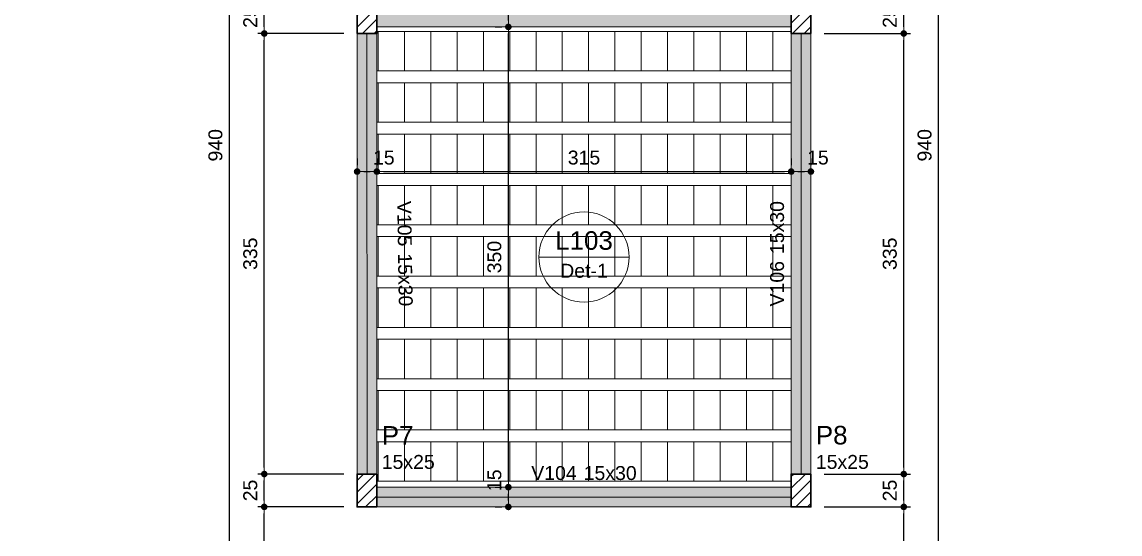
# Model space of a CAD drawing. Extents: x 5006 to 5323, y 875 to 3681.
# Drawn here: x 5199.56 to 5216.25, y 2971.46 to 2979.25 of the extents above; entities that cross this region are included whole.
import ezdxf

# ---------------------------------------------------------------- set-up
doc = ezdxf.new("R2010")
doc.units = 0
doc.header["$LTSCALE"] = 2
for name, color, linetype, lineweight in [('FO-Cotas', 5, 'Continuous', 5), ('FO-Eixos', 5, 'Continuous', 5), ('FO-Hachura pilar que passa', 19, 'Continuous', 5), ('FO-Hachura viga', 43, 'Continuous', 5), ('FO-Hachuras das lajes', 1, 'Continuous', 20), ('FO-Pilares', 4, 'Continuous', 30), ('FO-Textos das lajes', 3, 'Continuous', 20), ('FO-Textos das vigas', 7, 'Continuous', 5), ('FO-Textos dos pilares', 7, 'Continuous', 5), ('FO-Vigas', 1, 'Continuous', 20)]:
    doc.layers.add(name, color=color, linetype=linetype, lineweight=lineweight)
doc.styles.add('ARIAL', font='arial.ttf')
doc.styles.get("Standard").update_dxf_attribs({"font": 'arial.ttf'})
doc.dimstyles.new('UM_50.000000', dxfattribs={"dimtxt": 0.18, "dimasz": 0.1, "dimexe": 0.1, "dimexo": 0.2, "dimgap": 0, "dimtad": 1, "dimtih": 1, "dimtoh": 1, "dimdec": 1, "dimlfac": 50, "dimzin": 0, "dimdsep": 46, "dimtxsty": 'Standard', "dimcen": 0.09, "dimdle": 0.1, "dimadec": 1, "dimazin": 2, "dimtfac": 1, "dimtdec": 4, "dimtofl": 0, "dimtmove": 0, "dimatfit": 3, "dimfxl": 1, "dimtolj": 1, "dimarcsym": 0})
pattern_1 = [(45, (5194.6776, 2964.7725), (-0.08838835, 0.08838835), [])]

# ---------------------------------------------------------------- blocks, each defined once
blk = doc.blocks.new('_DOT')
at = {"color": 0, "linetype": 'ByBlock'}
blk.add_line((-0.5, 0), (-1, 0), dxfattribs=at)
at = {"color": 0, "linetype": 'ByBlock', "const_width": 0.5}
blk.add_lwpolyline([(-0.25, 0, 1), (0.25, 0, 1)], format="xyb", close=True, dxfattribs=at)
blk = doc.blocks.new('*D628')
at = {"layer": 'Defpoints', "color": 0, "transparency": 16777216}
for p in [(5203.241, 2971.872), (5204.653, 2971.872), (5204.653, 2968.272)]:
    blk.add_point(p, dxfattribs=at)
at = {"layer": 'FO-Cotas', "color": 0, "lineweight": -2, "transparency": 16777216}
for p, q in [((5204.453, 2971.872), (5203.141, 2971.872)), ((5203.241, 2968.372), (5203.241, 2971.772)), ((5204.453, 2968.272), (5203.141, 2968.272))]:
    blk.add_line(p, q, dxfattribs=at)
at = {"layer": 'FO-Cotas', "color": 0, "lineweight": -2, "transparency": 16777216, "xscale": 0.1, "yscale": 0.1, "zscale": 0.1}
for p, rotation in [((5203.241, 2971.872), 90), ((5203.241, 2968.272), 270)]:
    blk.add_blockref('_DOT', p, dxfattribs=dict(at, rotation=rotation))
at = {"layer": 'FO-Cotas', "transparency": 16777216, "insert": (5203.029, 2970.072), "char_height": 0.2118, "attachment_point": 5, "rotation": 90, "style": 'ARIAL'}
blk.add_mtext('\\A1;180', dxfattribs=at)
blk = doc.blocks.new('*D629')
at = {"layer": 'Defpoints', "color": 0, "transparency": 16777216}
for p in [(5203.241, 2972.372), (5204.653, 2972.372), (5204.653, 2971.872)]:
    blk.add_point(p, dxfattribs=at)
at = {"layer": 'FO-Cotas', "color": 0, "lineweight": -2, "transparency": 16777216}
for p, q in [((5204.453, 2972.372), (5203.141, 2972.372)), ((5203.241, 2971.972), (5203.241, 2972.272)), ((5204.453, 2971.872), (5203.141, 2971.872))]:
    blk.add_line(p, q, dxfattribs=at)
at = {"layer": 'FO-Cotas', "color": 0, "lineweight": -2, "transparency": 16777216, "xscale": 0.1, "yscale": 0.1, "zscale": 0.1}
for p, rotation in [((5203.241, 2972.372), 90), ((5203.241, 2971.872), 270)]:
    blk.add_blockref('_DOT', p, dxfattribs=dict(at, rotation=rotation))
at = {"layer": 'FO-Cotas', "transparency": 16777216, "insert": (5203.029, 2972.122), "char_height": 0.2118, "attachment_point": 5, "rotation": 90, "style": 'ARIAL'}
blk.add_mtext('\\A1;25', dxfattribs=at)
blk = doc.blocks.new('*D630')
at = {"layer": 'Defpoints', "color": 0, "transparency": 16777216}
for p in [(5203.241, 2979.072), (5204.653, 2979.072), (5204.653, 2972.372)]:
    blk.add_point(p, dxfattribs=at)
at = {"layer": 'FO-Cotas', "color": 0, "lineweight": -2, "transparency": 16777216}
for p, q in [((5204.453, 2979.072), (5203.141, 2979.072)), ((5203.241, 2972.472), (5203.241, 2978.972)), ((5204.453, 2972.372), (5203.141, 2972.372))]:
    blk.add_line(p, q, dxfattribs=at)
at = {"layer": 'FO-Cotas', "color": 0, "lineweight": -2, "transparency": 16777216, "xscale": 0.1, "yscale": 0.1, "zscale": 0.1}
for p, rotation in [((5203.241, 2979.072), 90), ((5203.241, 2972.372), 270)]:
    blk.add_blockref('_DOT', p, dxfattribs=dict(at, rotation=rotation))
at = {"layer": 'FO-Cotas', "transparency": 16777216, "insert": (5203.029, 2975.722), "char_height": 0.2118, "attachment_point": 5, "rotation": 90, "style": 'ARIAL'}
blk.add_mtext('\\A1;335', dxfattribs=at)
blk = doc.blocks.new('*D631')
at = {"layer": 'Defpoints', "color": 0, "transparency": 16777216}
for p in [(5203.241, 2979.572), (5204.653, 2979.572), (5204.653, 2979.072)]:
    blk.add_point(p, dxfattribs=at)
at = {"layer": 'FO-Cotas', "color": 0, "lineweight": -2, "transparency": 16777216}
for p, q in [((5204.453, 2979.572), (5203.141, 2979.572)), ((5203.241, 2979.172), (5203.241, 2979.472)), ((5204.453, 2979.072), (5203.141, 2979.072))]:
    blk.add_line(p, q, dxfattribs=at)
at = {"layer": 'FO-Cotas', "color": 0, "lineweight": -2, "transparency": 16777216, "xscale": 0.1, "yscale": 0.1, "zscale": 0.1}
for p, rotation in [((5203.241, 2979.572), 90), ((5203.241, 2979.072), 270)]:
    blk.add_blockref('_DOT', p, dxfattribs=dict(at, rotation=rotation))
at = {"layer": 'FO-Cotas', "transparency": 16777216, "insert": (5203.029, 2979.322), "char_height": 0.2118, "attachment_point": 5, "rotation": 90, "style": 'ARIAL'}
blk.add_mtext('\\A1;25', dxfattribs=at)
blk = doc.blocks.new('*D634')
at = {"layer": 'Defpoints', "color": 0, "transparency": 16777216}
for p in [(5202.711, 2986.772), (5204.653, 2986.772), (5204.653, 2967.972)]:
    blk.add_point(p, dxfattribs=at)
at = {"layer": 'FO-Cotas', "color": 0, "lineweight": -2, "transparency": 16777216}
for p, q in [((5204.453, 2986.772), (5202.611, 2986.772)), ((5202.711, 2968.072), (5202.711, 2986.672)), ((5204.453, 2967.972), (5202.611, 2967.972))]:
    blk.add_line(p, q, dxfattribs=at)
at = {"layer": 'FO-Cotas', "color": 0, "lineweight": -2, "transparency": 16777216, "xscale": 0.1, "yscale": 0.1, "zscale": 0.1}
for p, rotation in [((5202.711, 2986.772), 90), ((5202.711, 2967.972), 270)]:
    blk.add_blockref('_DOT', p, dxfattribs=dict(at, rotation=rotation))
at = {"layer": 'FO-Cotas', "transparency": 16777216, "insert": (5202.499, 2977.372), "char_height": 0.2118, "attachment_point": 5, "rotation": 90, "style": 'ARIAL'}
blk.add_mtext('\\A1;940', dxfattribs=at)
blk = doc.blocks.new('*D636')
at = {"layer": 'Defpoints', "color": 0, "transparency": 16777216}
for p in [(5211.554, 2971.872), (5212.966, 2971.872), (5211.554, 2968.272)]:
    blk.add_point(p, dxfattribs=at)
at = {"layer": 'FO-Cotas', "color": 0, "lineweight": -2, "transparency": 16777216}
for p, q in [((5211.754, 2971.872), (5213.066, 2971.872)), ((5212.966, 2968.372), (5212.966, 2971.772)), ((5211.754, 2968.272), (5213.066, 2968.272))]:
    blk.add_line(p, q, dxfattribs=at)
at = {"layer": 'FO-Cotas', "color": 0, "lineweight": -2, "transparency": 16777216, "xscale": 0.1, "yscale": 0.1, "zscale": 0.1}
for p, rotation in [((5212.966, 2971.872), 90), ((5212.966, 2968.272), 270)]:
    blk.add_blockref('_DOT', p, dxfattribs=dict(at, rotation=rotation))
at = {"layer": 'FO-Cotas', "transparency": 16777216, "insert": (5212.754, 2970.072), "char_height": 0.2118, "attachment_point": 5, "rotation": 90, "style": 'ARIAL'}
blk.add_mtext('\\A1;180', dxfattribs=at)
blk = doc.blocks.new('*D637')
at = {"layer": 'Defpoints', "color": 0, "transparency": 16777216}
for p in [(5211.554, 2972.372), (5212.966, 2972.372), (5211.554, 2971.872)]:
    blk.add_point(p, dxfattribs=at)
at = {"layer": 'FO-Cotas', "color": 0, "lineweight": -2, "transparency": 16777216}
for p, q in [((5211.754, 2972.372), (5213.066, 2972.372)), ((5212.966, 2971.972), (5212.966, 2972.272)), ((5211.754, 2971.872), (5213.066, 2971.872))]:
    blk.add_line(p, q, dxfattribs=at)
at = {"layer": 'FO-Cotas', "color": 0, "lineweight": -2, "transparency": 16777216, "xscale": 0.1, "yscale": 0.1, "zscale": 0.1}
for p, rotation in [((5212.966, 2972.372), 90), ((5212.966, 2971.872), 270)]:
    blk.add_blockref('_DOT', p, dxfattribs=dict(at, rotation=rotation))
at = {"layer": 'FO-Cotas', "transparency": 16777216, "insert": (5212.754, 2972.122), "char_height": 0.2118, "attachment_point": 5, "rotation": 90, "style": 'ARIAL'}
blk.add_mtext('\\A1;25', dxfattribs=at)
blk = doc.blocks.new('*D638')
at = {"layer": 'Defpoints', "color": 0, "transparency": 16777216}
for p in [(5211.554, 2979.072), (5212.966, 2979.072), (5211.554, 2972.372)]:
    blk.add_point(p, dxfattribs=at)
at = {"layer": 'FO-Cotas', "color": 0, "lineweight": -2, "transparency": 16777216}
for p, q in [((5211.754, 2979.072), (5213.066, 2979.072)), ((5212.966, 2972.472), (5212.966, 2978.972)), ((5211.754, 2972.372), (5213.066, 2972.372))]:
    blk.add_line(p, q, dxfattribs=at)
at = {"layer": 'FO-Cotas', "color": 0, "lineweight": -2, "transparency": 16777216, "xscale": 0.1, "yscale": 0.1, "zscale": 0.1}
for p, rotation in [((5212.966, 2979.072), 90), ((5212.966, 2972.372), 270)]:
    blk.add_blockref('_DOT', p, dxfattribs=dict(at, rotation=rotation))
at = {"layer": 'FO-Cotas', "transparency": 16777216, "insert": (5212.754, 2975.722), "char_height": 0.2118, "attachment_point": 5, "rotation": 90, "style": 'ARIAL'}
blk.add_mtext('\\A1;335', dxfattribs=at)
blk = doc.blocks.new('*D639')
at = {"layer": 'Defpoints', "color": 0, "transparency": 16777216}
for p in [(5211.554, 2979.572), (5212.966, 2979.572), (5211.554, 2979.072)]:
    blk.add_point(p, dxfattribs=at)
at = {"layer": 'FO-Cotas', "color": 0, "lineweight": -2, "transparency": 16777216}
for p, q in [((5211.754, 2979.572), (5213.066, 2979.572)), ((5212.966, 2979.172), (5212.966, 2979.472)), ((5211.754, 2979.072), (5213.066, 2979.072))]:
    blk.add_line(p, q, dxfattribs=at)
at = {"layer": 'FO-Cotas', "color": 0, "lineweight": -2, "transparency": 16777216, "xscale": 0.1, "yscale": 0.1, "zscale": 0.1}
for p, rotation in [((5212.966, 2979.572), 90), ((5212.966, 2979.072), 270)]:
    blk.add_blockref('_DOT', p, dxfattribs=dict(at, rotation=rotation))
at = {"layer": 'FO-Cotas', "transparency": 16777216, "insert": (5212.754, 2979.322), "char_height": 0.2118, "attachment_point": 5, "rotation": 90, "style": 'ARIAL'}
blk.add_mtext('\\A1;25', dxfattribs=at)
blk = doc.blocks.new('*D642')
at = {"layer": 'Defpoints', "color": 0, "transparency": 16777216}
for p in [(5211.554, 2986.772), (5213.495, 2986.772), (5211.554, 2967.972)]:
    blk.add_point(p, dxfattribs=at)
at = {"layer": 'FO-Cotas', "color": 0, "lineweight": -2, "transparency": 16777216}
for p, q in [((5211.754, 2986.772), (5213.595, 2986.772)), ((5213.495, 2968.072), (5213.495, 2986.672)), ((5211.754, 2967.972), (5213.595, 2967.972))]:
    blk.add_line(p, q, dxfattribs=at)
at = {"layer": 'FO-Cotas', "color": 0, "lineweight": -2, "transparency": 16777216, "xscale": 0.1, "yscale": 0.1, "zscale": 0.1}
for p, rotation in [((5213.495, 2986.772), 90), ((5213.495, 2967.972), 270)]:
    blk.add_blockref('_DOT', p, dxfattribs=dict(at, rotation=rotation))
at = {"layer": 'FO-Cotas', "transparency": 16777216, "insert": (5213.283, 2977.372), "char_height": 0.2118, "attachment_point": 5, "rotation": 90, "style": 'ARIAL'}
blk.add_mtext('\\A1;940', dxfattribs=at)
blk = doc.blocks.new('*D643')
at = {"layer": 'Defpoints', "color": 0, "transparency": 16777216}
for p in [(5204.653, 2976.972), (5204.953, 2976.972), (5204.953, 2976.972)]:
    blk.add_point(p, dxfattribs=at)
at = {"layer": 'FO-Cotas', "color": 0, "lineweight": -2, "transparency": 16777216}
for p, q in [((5204.653, 2977.172), (5204.653, 2977.072)), ((5204.953, 2977.172), (5204.953, 2977.072)), ((5204.753, 2976.972), (5204.853, 2976.972))]:
    blk.add_line(p, q, dxfattribs=at)
at = {"layer": 'FO-Cotas', "color": 0, "lineweight": -2, "transparency": 16777216, "xscale": 0.1, "yscale": 0.1, "zscale": 0.1, "rotation": 180}
blk.add_blockref('_DOT', (5204.653, 2976.972), dxfattribs=at)
at = {"layer": 'FO-Cotas', "color": 0, "lineweight": -2, "transparency": 16777216, "xscale": 0.1, "yscale": 0.1, "zscale": 0.1}
blk.add_blockref('_DOT', (5204.953, 2976.972), dxfattribs=at)
at = {"layer": 'FO-Cotas', "transparency": 16777216, "insert": (5205.059, 2977.184), "char_height": 0.2118, "attachment_point": 5, "rotation": 0.0057, "style": 'ARIAL'}
blk.add_mtext('\\A1;15', dxfattribs=at)
blk = doc.blocks.new('*D644')
at = {"layer": 'Defpoints', "color": 0, "transparency": 16777216}
for p in [(5204.953, 2976.972), (5211.254, 2976.972), (5211.254, 2976.972)]:
    blk.add_point(p, dxfattribs=at)
at = {"layer": 'FO-Cotas', "color": 0, "lineweight": -2, "transparency": 16777216}
for p, q in [((5204.953, 2977.172), (5204.953, 2977.072)), ((5211.254, 2977.172), (5211.254, 2977.072)), ((5205.053, 2976.972), (5211.154, 2976.972))]:
    blk.add_line(p, q, dxfattribs=at)
at = {"layer": 'FO-Cotas', "color": 0, "lineweight": -2, "transparency": 16777216, "xscale": 0.1, "yscale": 0.1, "zscale": 0.1, "rotation": 180}
blk.add_blockref('_DOT', (5204.953, 2976.972), dxfattribs=at)
at = {"layer": 'FO-Cotas', "color": 0, "lineweight": -2, "transparency": 16777216, "xscale": 0.1, "yscale": 0.1, "zscale": 0.1}
blk.add_blockref('_DOT', (5211.254, 2976.972), dxfattribs=at)
at = {"layer": 'FO-Cotas', "transparency": 16777216, "insert": (5208.103, 2977.184), "char_height": 0.2118, "attachment_point": 5, "rotation": 0.0057, "style": 'ARIAL'}
blk.add_mtext('\\A1;315', dxfattribs=at)
blk = doc.blocks.new('*D645')
at = {"layer": 'Defpoints', "color": 0, "transparency": 16777216}
for p in [(5211.254, 2976.972), (5211.554, 2976.972), (5211.554, 2976.972)]:
    blk.add_point(p, dxfattribs=at)
at = {"layer": 'FO-Cotas', "color": 0, "lineweight": -2, "transparency": 16777216}
for p, q in [((5211.254, 2977.172), (5211.254, 2977.072)), ((5211.554, 2977.172), (5211.554, 2977.072)), ((5211.354, 2976.972), (5211.454, 2976.972))]:
    blk.add_line(p, q, dxfattribs=at)
at = {"layer": 'FO-Cotas', "color": 0, "lineweight": -2, "transparency": 16777216, "xscale": 0.1, "yscale": 0.1, "zscale": 0.1, "rotation": 180}
blk.add_blockref('_DOT', (5211.254, 2976.972), dxfattribs=at)
at = {"layer": 'FO-Cotas', "color": 0, "lineweight": -2, "transparency": 16777216, "xscale": 0.1, "yscale": 0.1, "zscale": 0.1}
blk.add_blockref('_DOT', (5211.554, 2976.972), dxfattribs=at)
at = {"layer": 'FO-Cotas', "transparency": 16777216, "insert": (5211.66, 2977.184), "char_height": 0.2118, "attachment_point": 5, "rotation": 0.0057, "style": 'ARIAL'}
blk.add_mtext('\\A1;15', dxfattribs=at)
blk = doc.blocks.new('*D648')
at = {"layer": 'Defpoints', "color": 0, "transparency": 16777216}
for p in [(5206.953, 2972.172), (5206.953, 2972.172), (5206.953, 2971.872)]:
    blk.add_point(p, dxfattribs=at)
at = {"layer": 'FO-Cotas', "color": 0, "lineweight": -2, "transparency": 16777216}
for p, q in [((5206.753, 2972.172), (5206.853, 2972.172)), ((5206.953, 2971.972), (5206.953, 2972.072)), ((5206.753, 2971.872), (5206.853, 2971.872))]:
    blk.add_line(p, q, dxfattribs=at)
at = {"layer": 'FO-Cotas', "color": 0, "lineweight": -2, "transparency": 16777216, "xscale": 0.1, "yscale": 0.1, "zscale": 0.1}
for p, rotation in [((5206.953, 2972.172), 90), ((5206.953, 2971.872), 270)]:
    blk.add_blockref('_DOT', p, dxfattribs=dict(at, rotation=rotation))
at = {"layer": 'FO-Cotas', "transparency": 16777216, "insert": (5206.741, 2972.278), "char_height": 0.2118, "attachment_point": 5, "rotation": 90, "style": 'ARIAL'}
blk.add_mtext('\\A1;15', dxfattribs=at)
blk = doc.blocks.new('*D649')
at = {"layer": 'Defpoints', "color": 0, "transparency": 16777216}
for p in [(5206.953, 2979.172), (5206.953, 2979.172), (5206.953, 2972.172)]:
    blk.add_point(p, dxfattribs=at)
at = {"layer": 'FO-Cotas', "color": 0, "lineweight": -2, "transparency": 16777216}
for p, q in [((5206.753, 2979.172), (5206.853, 2979.172)), ((5206.953, 2972.272), (5206.953, 2979.072)), ((5206.753, 2972.172), (5206.853, 2972.172))]:
    blk.add_line(p, q, dxfattribs=at)
at = {"layer": 'FO-Cotas', "color": 0, "lineweight": -2, "transparency": 16777216, "xscale": 0.1, "yscale": 0.1, "zscale": 0.1}
for p, rotation in [((5206.953, 2979.172), 90), ((5206.953, 2972.172), 270)]:
    blk.add_blockref('_DOT', p, dxfattribs=dict(at, rotation=rotation))
at = {"layer": 'FO-Cotas', "transparency": 16777216, "insert": (5206.741, 2975.672), "char_height": 0.2118, "attachment_point": 5, "rotation": 90, "style": 'ARIAL'}
blk.add_mtext('\\A1;350', dxfattribs=at)
blk = doc.blocks.new('*D650')
at = {"layer": 'Defpoints', "color": 0, "transparency": 16777216}
for p in [(5206.953, 2979.472), (5206.953, 2979.472), (5206.953, 2979.172)]:
    blk.add_point(p, dxfattribs=at)
at = {"layer": 'FO-Cotas', "color": 0, "lineweight": -2, "transparency": 16777216}
for p, q in [((5206.753, 2979.472), (5206.853, 2979.472)), ((5206.953, 2979.272), (5206.953, 2979.372)), ((5206.753, 2979.172), (5206.853, 2979.172))]:
    blk.add_line(p, q, dxfattribs=at)
at = {"layer": 'FO-Cotas', "color": 0, "lineweight": -2, "transparency": 16777216, "xscale": 0.1, "yscale": 0.1, "zscale": 0.1}
for p, rotation in [((5206.953, 2979.472), 90), ((5206.953, 2979.172), 270)]:
    blk.add_blockref('_DOT', p, dxfattribs=dict(at, rotation=rotation))
at = {"layer": 'FO-Cotas', "transparency": 16777216, "insert": (5206.741, 2979.578), "char_height": 0.2118, "attachment_point": 5, "rotation": 90, "style": 'ARIAL'}
blk.add_mtext('\\A1;15', dxfattribs=at)

msp = doc.modelspace()

# ---------------------------------------------------------------- hatches: boundary and pattern name
at = {"layer": 'FO-Hachura pilar que passa', "linetype": 'Continuous'}
h = msp.add_hatch(dxfattribs=at)
h.set_pattern_fill('ANSI31', color=256, style=0)
h.set_pattern_definition(pattern_1)
h.paths.add_polyline_path([(5204.9526, 2979.5725), (5204.8026, 2979.5725), (5204.6526, 2979.5725), (5204.6526, 2979.3225), (5204.6526, 2979.0725), (5204.8026, 2979.0725), (5204.9526, 2979.0725), (5204.9526, 2979.3225)])
h = msp.add_hatch(dxfattribs=at)
h.set_pattern_fill('ANSI31', color=256, style=0)
h.set_pattern_definition(pattern_1)
h.paths.add_polyline_path([(5211.2536, 2979.0725), (5211.4036, 2979.0725), (5211.5536, 2979.0725), (5211.5536, 2979.3225), (5211.5536, 2979.5725), (5211.4036, 2979.5725), (5211.2536, 2979.5725), (5211.2536, 2979.3225)])
h = msp.add_hatch(dxfattribs=at)
h.set_pattern_fill('ANSI31', color=256, style=0)
h.set_pattern_definition(pattern_1)
h.paths.add_polyline_path([(5204.9526, 2972.3725), (5204.8026, 2972.3725), (5204.6526, 2972.3725), (5204.6526, 2972.1225), (5204.6526, 2971.8725), (5204.8026, 2971.8725), (5204.9526, 2971.8725), (5204.9526, 2972.1225)])
h = msp.add_hatch(dxfattribs=at)
h.set_pattern_fill('ANSI31', color=256, style=0)
h.set_pattern_definition(pattern_1)
h.paths.add_polyline_path([(5211.5536, 2972.3725), (5211.4036, 2972.3725), (5211.2536, 2972.3725), (5211.2536, 2972.1225), (5211.2536, 2971.8725), (5211.4036, 2971.8725), (5211.5536, 2971.8725), (5211.5536, 2972.1225)])
at = {"layer": 'FO-Hachura viga', "linetype": 'Continuous'}
for points in [[(5211.2534, 2979.4725), (5211.2534, 2979.4725), (5204.9526, 2979.4725), (5204.9526, 2979.1725), (5211.2534, 2979.1725), (5211.2534, 2979.4725)], [(5204.9534, 2979.0725), (5204.9534, 2979.0725), (5204.6534, 2979.0725), (5204.6534, 2972.3725), (5204.9534, 2972.3725), (5204.9534, 2979.0725)], [(5211.5534, 2979.0725), (5211.5534, 2979.0725), (5211.2534, 2979.0725), (5211.2534, 2972.3725), (5211.5534, 2972.3725), (5211.5534, 2979.0725)], [(5211.2534, 2972.1725), (5211.2534, 2972.1725), (5204.9526, 2972.1725), (5204.9526, 2971.8725), (5211.2534, 2971.8725), (5211.2534, 2972.1725)]]:
    msp.add_hatch(color=256, dxfattribs=at).paths.add_polyline_path(points)

# ---------------------------------------------------------------- linework, layer by layer
msp.add_circle((5227.5792, 2980.1694), 62.0607)
at = {"layer": 'FO-Eixos'}
for p, q in [((5204.8032, 2979.0725), (5204.8036, 2972.3725)), ((5211.4036, 2972.3725), (5211.4036, 2979.0725)), ((5204.9526, 2972.0225), (5211.2536, 2972.0225))]:
    msp.add_line(p, q, dxfattribs=at)
for points in [[(5204.9736, 2978.5025), (5205.3736, 2978.5025), (5205.3736, 2979.1025), (5204.9736, 2979.1025), (5204.9736, 2978.5025)], [(5205.3736, 2978.5025), (5205.7736, 2978.5025), (5205.7736, 2979.1025), (5205.3736, 2979.1025), (5205.3736, 2978.5025)], [(5205.7736, 2978.5025), (5206.1736, 2978.5025), (5206.1736, 2979.1025), (5205.7736, 2979.1025), (5205.7736, 2978.5025)], [(5206.1736, 2978.5025), (5206.5736, 2978.5025), (5206.5736, 2979.1025), (5206.1736, 2979.1025), (5206.1736, 2978.5025)], [(5206.5736, 2978.5025), (5206.9736, 2978.5025), (5206.9736, 2979.1025), (5206.5736, 2979.1025), (5206.5736, 2978.5025)], [(5206.9736, 2978.5025), (5207.3736, 2978.5025), (5207.3736, 2979.1025), (5206.9736, 2979.1025), (5206.9736, 2978.5025)], [(5207.3736, 2978.5025), (5207.7736, 2978.5025), (5207.7736, 2979.1025), (5207.3736, 2979.1025), (5207.3736, 2978.5025)], [(5207.7736, 2978.5025), (5208.1736, 2978.5025), (5208.1736, 2979.1025), (5207.7736, 2979.1025), (5207.7736, 2978.5025)], [(5208.1736, 2978.5025), (5208.5736, 2978.5025), (5208.5736, 2979.1025), (5208.1736, 2979.1025), (5208.1736, 2978.5025)], [(5208.5736, 2978.5025), (5208.9736, 2978.5025), (5208.9736, 2979.1025), (5208.5736, 2979.1025), (5208.5736, 2978.5025)], [(5208.9736, 2978.5025), (5209.3736, 2978.5025), (5209.3736, 2979.1025), (5208.9736, 2979.1025), (5208.9736, 2978.5025)], [(5209.3736, 2978.5025), (5209.7736, 2978.5025), (5209.7736, 2979.1025), (5209.3736, 2979.1025), (5209.3736, 2978.5025)], [(5209.7736, 2978.5025), (5210.1736, 2978.5025), (5210.1736, 2979.1025), (5209.7736, 2979.1025), (5209.7736, 2978.5025)], [(5210.1736, 2978.5025), (5210.5736, 2978.5025), (5210.5736, 2979.1025), (5210.1736, 2979.1025), (5210.1736, 2978.5025)], [(5210.5736, 2978.5025), (5210.9736, 2978.5025), (5210.9736, 2979.1025), (5210.5736, 2979.1025), (5210.5736, 2978.5025)], [(5204.9736, 2977.7225), (5205.3736, 2977.7225), (5205.3736, 2978.3225), (5204.9736, 2978.3225), (5204.9736, 2977.7225)], [(5205.3736, 2977.7225), (5205.7736, 2977.7225), (5205.7736, 2978.3225), (5205.3736, 2978.3225), (5205.3736, 2977.7225)], [(5205.7736, 2977.7225), (5206.1736, 2977.7225), (5206.1736, 2978.3225), (5205.7736, 2978.3225), (5205.7736, 2977.7225)], [(5206.1736, 2977.7225), (5206.5736, 2977.7225), (5206.5736, 2978.3225), (5206.1736, 2978.3225), (5206.1736, 2977.7225)], [(5206.5736, 2977.7225), (5206.9736, 2977.7225), (5206.9736, 2978.3225), (5206.5736, 2978.3225), (5206.5736, 2977.7225)], [(5206.9736, 2977.7225), (5207.3736, 2977.7225), (5207.3736, 2978.3225), (5206.9736, 2978.3225), (5206.9736, 2977.7225)], [(5207.3736, 2977.7225), (5207.7736, 2977.7225), (5207.7736, 2978.3225), (5207.3736, 2978.3225), (5207.3736, 2977.7225)], [(5207.7736, 2977.7225), (5208.1736, 2977.7225), (5208.1736, 2978.3225), (5207.7736, 2978.3225), (5207.7736, 2977.7225)], [(5208.1736, 2977.7225), (5208.5736, 2977.7225), (5208.5736, 2978.3225), (5208.1736, 2978.3225), (5208.1736, 2977.7225)], [(5208.5736, 2977.7225), (5208.9736, 2977.7225), (5208.9736, 2978.3225), (5208.5736, 2978.3225), (5208.5736, 2977.7225)], [(5208.9736, 2977.7225), (5209.3736, 2977.7225), (5209.3736, 2978.3225), (5208.9736, 2978.3225), (5208.9736, 2977.7225)], [(5209.3736, 2977.7225), (5209.7736, 2977.7225), (5209.7736, 2978.3225), (5209.3736, 2978.3225), (5209.3736, 2977.7225)], [(5209.7736, 2977.7225), (5210.1736, 2977.7225), (5210.1736, 2978.3225), (5209.7736, 2978.3225), (5209.7736, 2977.7225)], [(5210.1736, 2977.7225), (5210.5736, 2977.7225), (5210.5736, 2978.3225), (5210.1736, 2978.3225), (5210.1736, 2977.7225)], [(5210.5736, 2977.7225), (5210.9736, 2977.7225), (5210.9736, 2978.3225), (5210.5736, 2978.3225), (5210.5736, 2977.7225)], [(5204.9736, 2976.9425), (5205.3736, 2976.9425), (5205.3736, 2977.5425), (5204.9736, 2977.5425), (5204.9736, 2976.9425)], [(5205.3736, 2976.9425), (5205.7736, 2976.9425), (5205.7736, 2977.5425), (5205.3736, 2977.5425), (5205.3736, 2976.9425)], [(5205.7736, 2976.9425), (5206.1736, 2976.9425), (5206.1736, 2977.5425), (5205.7736, 2977.5425), (5205.7736, 2976.9425)], [(5206.1736, 2976.9425), (5206.5736, 2976.9425), (5206.5736, 2977.5425), (5206.1736, 2977.5425), (5206.1736, 2976.9425)], [(5206.5736, 2976.9425), (5206.9736, 2976.9425), (5206.9736, 2977.5425), (5206.5736, 2977.5425), (5206.5736, 2976.9425)], [(5206.9736, 2976.9425), (5207.3736, 2976.9425), (5207.3736, 2977.5425), (5206.9736, 2977.5425), (5206.9736, 2976.9425)], [(5207.3736, 2976.9425), (5207.7736, 2976.9425), (5207.7736, 2977.5425), (5207.3736, 2977.5425), (5207.3736, 2976.9425)], [(5207.7736, 2976.9425), (5208.1736, 2976.9425), (5208.1736, 2977.5425), (5207.7736, 2977.5425), (5207.7736, 2976.9425)], [(5208.1736, 2976.9425), (5208.5736, 2976.9425), (5208.5736, 2977.5425), (5208.1736, 2977.5425), (5208.1736, 2976.9425)], [(5208.5736, 2976.9425), (5208.9736, 2976.9425), (5208.9736, 2977.5425), (5208.5736, 2977.5425), (5208.5736, 2976.9425)], [(5208.9736, 2976.9425), (5209.3736, 2976.9425), (5209.3736, 2977.5425), (5208.9736, 2977.5425), (5208.9736, 2976.9425)], [(5209.3736, 2976.9425), (5209.7736, 2976.9425), (5209.7736, 2977.5425), (5209.3736, 2977.5425), (5209.3736, 2976.9425)], [(5209.7736, 2976.9425), (5210.1736, 2976.9425), (5210.1736, 2977.5425), (5209.7736, 2977.5425), (5209.7736, 2976.9425)], [(5210.1736, 2976.9425), (5210.5736, 2976.9425), (5210.5736, 2977.5425), (5210.1736, 2977.5425), (5210.1736, 2976.9425)], [(5210.5736, 2976.9425), (5210.9736, 2976.9425), (5210.9736, 2977.5425), (5210.5736, 2977.5425), (5210.5736, 2976.9425)], [(5204.9736, 2976.1625), (5205.3736, 2976.1625), (5205.3736, 2976.7625), (5204.9736, 2976.7625), (5204.9736, 2976.1625)], [(5205.3736, 2976.1625), (5205.7736, 2976.1625), (5205.7736, 2976.7625), (5205.3736, 2976.7625), (5205.3736, 2976.1625)], [(5205.7736, 2976.1625), (5206.1736, 2976.1625), (5206.1736, 2976.7625), (5205.7736, 2976.7625), (5205.7736, 2976.1625)], [(5206.1736, 2976.1625), (5206.5736, 2976.1625), (5206.5736, 2976.7625), (5206.1736, 2976.7625), (5206.1736, 2976.1625)], [(5206.5736, 2976.1625), (5206.9736, 2976.1625), (5206.9736, 2976.7625), (5206.5736, 2976.7625), (5206.5736, 2976.1625)], [(5206.9736, 2976.1625), (5207.3736, 2976.1625), (5207.3736, 2976.7625), (5206.9736, 2976.7625), (5206.9736, 2976.1625)], [(5207.3736, 2976.1625), (5207.7736, 2976.1625), (5207.7736, 2976.7625), (5207.3736, 2976.7625), (5207.3736, 2976.1625)], [(5207.7736, 2976.1625), (5208.1736, 2976.1625), (5208.1736, 2976.7625), (5207.7736, 2976.7625), (5207.7736, 2976.1625)], [(5208.1736, 2976.1625), (5208.5736, 2976.1625), (5208.5736, 2976.7625), (5208.1736, 2976.7625), (5208.1736, 2976.1625)], [(5208.5736, 2976.1625), (5208.9736, 2976.1625), (5208.9736, 2976.7625), (5208.5736, 2976.7625), (5208.5736, 2976.1625)], [(5208.9736, 2976.1625), (5209.3736, 2976.1625), (5209.3736, 2976.7625), (5208.9736, 2976.7625), (5208.9736, 2976.1625)], [(5209.3736, 2976.1625), (5209.7736, 2976.1625), (5209.7736, 2976.7625), (5209.3736, 2976.7625), (5209.3736, 2976.1625)], [(5209.7736, 2976.1625), (5210.1736, 2976.1625), (5210.1736, 2976.7625), (5209.7736, 2976.7625), (5209.7736, 2976.1625)], [(5210.1736, 2976.1625), (5210.5736, 2976.1625), (5210.5736, 2976.7625), (5210.1736, 2976.7625), (5210.1736, 2976.1625)], [(5210.5736, 2976.1625), (5210.9736, 2976.1625), (5210.9736, 2976.7625), (5210.5736, 2976.7625), (5210.5736, 2976.1625)], [(5204.9736, 2975.3825), (5205.3736, 2975.3825), (5205.3736, 2975.9825), (5204.9736, 2975.9825), (5204.9736, 2975.3825)], [(5205.3736, 2975.3825), (5205.7736, 2975.3825), (5205.7736, 2975.9825), (5205.3736, 2975.9825), (5205.3736, 2975.3825)], [(5205.7736, 2975.3825), (5206.1736, 2975.3825), (5206.1736, 2975.9825), (5205.7736, 2975.9825), (5205.7736, 2975.3825)], [(5206.1736, 2975.3825), (5206.5736, 2975.3825), (5206.5736, 2975.9825), (5206.1736, 2975.9825), (5206.1736, 2975.3825)], [(5206.5736, 2975.3825), (5206.9736, 2975.3825), (5206.9736, 2975.9825), (5206.5736, 2975.9825), (5206.5736, 2975.3825)], [(5206.9736, 2975.3825), (5207.3736, 2975.3825), (5207.3736, 2975.9825), (5206.9736, 2975.9825), (5206.9736, 2975.3825)], [(5207.3736, 2975.3825), (5207.7736, 2975.3825), (5207.7736, 2975.9825), (5207.3736, 2975.9825), (5207.3736, 2975.3825)], [(5207.7736, 2975.3825), (5208.1736, 2975.3825), (5208.1736, 2975.9825), (5207.7736, 2975.9825), (5207.7736, 2975.3825)], [(5208.1736, 2975.3825), (5208.5736, 2975.3825), (5208.5736, 2975.9825), (5208.1736, 2975.9825), (5208.1736, 2975.3825)], [(5208.5736, 2975.3825), (5208.9736, 2975.3825), (5208.9736, 2975.9825), (5208.5736, 2975.9825), (5208.5736, 2975.3825)], [(5208.9736, 2975.3825), (5209.3736, 2975.3825), (5209.3736, 2975.9825), (5208.9736, 2975.9825), (5208.9736, 2975.3825)], [(5209.3736, 2975.3825), (5209.7736, 2975.3825), (5209.7736, 2975.9825), (5209.3736, 2975.9825), (5209.3736, 2975.3825)], [(5209.7736, 2975.3825), (5210.1736, 2975.3825), (5210.1736, 2975.9825), (5209.7736, 2975.9825), (5209.7736, 2975.3825)], [(5210.1736, 2975.3825), (5210.5736, 2975.3825), (5210.5736, 2975.9825), (5210.1736, 2975.9825), (5210.1736, 2975.3825)], [(5210.5736, 2975.3825), (5210.9736, 2975.3825), (5210.9736, 2975.9825), (5210.5736, 2975.9825), (5210.5736, 2975.3825)], [(5204.9736, 2974.6025), (5205.3736, 2974.6025), (5205.3736, 2975.2025), (5204.9736, 2975.2025), (5204.9736, 2974.6025)], [(5205.3736, 2974.6025), (5205.7736, 2974.6025), (5205.7736, 2975.2025), (5205.3736, 2975.2025), (5205.3736, 2974.6025)], [(5205.7736, 2974.6025), (5206.1736, 2974.6025), (5206.1736, 2975.2025), (5205.7736, 2975.2025), (5205.7736, 2974.6025)], [(5206.1736, 2974.6025), (5206.5736, 2974.6025), (5206.5736, 2975.2025), (5206.1736, 2975.2025), (5206.1736, 2974.6025)], [(5206.5736, 2974.6025), (5206.9736, 2974.6025), (5206.9736, 2975.2025), (5206.5736, 2975.2025), (5206.5736, 2974.6025)], [(5206.9736, 2974.6025), (5207.3736, 2974.6025), (5207.3736, 2975.2025), (5206.9736, 2975.2025), (5206.9736, 2974.6025)], [(5207.3736, 2974.6025), (5207.7736, 2974.6025), (5207.7736, 2975.2025), (5207.3736, 2975.2025), (5207.3736, 2974.6025)], [(5207.7736, 2974.6025), (5208.1736, 2974.6025), (5208.1736, 2975.2025), (5207.7736, 2975.2025), (5207.7736, 2974.6025)], [(5208.1736, 2974.6025), (5208.5736, 2974.6025), (5208.5736, 2975.2025), (5208.1736, 2975.2025), (5208.1736, 2974.6025)], [(5208.5736, 2974.6025), (5208.9736, 2974.6025), (5208.9736, 2975.2025), (5208.5736, 2975.2025), (5208.5736, 2974.6025)], [(5208.9736, 2974.6025), (5209.3736, 2974.6025), (5209.3736, 2975.2025), (5208.9736, 2975.2025), (5208.9736, 2974.6025)], [(5209.3736, 2974.6025), (5209.7736, 2974.6025), (5209.7736, 2975.2025), (5209.3736, 2975.2025), (5209.3736, 2974.6025)], [(5209.7736, 2974.6025), (5210.1736, 2974.6025), (5210.1736, 2975.2025), (5209.7736, 2975.2025), (5209.7736, 2974.6025)], [(5210.1736, 2974.6025), (5210.5736, 2974.6025), (5210.5736, 2975.2025), (5210.1736, 2975.2025), (5210.1736, 2974.6025)], [(5210.5736, 2974.6025), (5210.9736, 2974.6025), (5210.9736, 2975.2025), (5210.5736, 2975.2025), (5210.5736, 2974.6025)], [(5204.9736, 2973.8225), (5205.3736, 2973.8225), (5205.3736, 2974.4225), (5204.9736, 2974.4225), (5204.9736, 2973.8225)], [(5205.3736, 2973.8225), (5205.7736, 2973.8225), (5205.7736, 2974.4225), (5205.3736, 2974.4225), (5205.3736, 2973.8225)], [(5205.7736, 2973.8225), (5206.1736, 2973.8225), (5206.1736, 2974.4225), (5205.7736, 2974.4225), (5205.7736, 2973.8225)], [(5206.1736, 2973.8225), (5206.5736, 2973.8225), (5206.5736, 2974.4225), (5206.1736, 2974.4225), (5206.1736, 2973.8225)], [(5206.5736, 2973.8225), (5206.9736, 2973.8225), (5206.9736, 2974.4225), (5206.5736, 2974.4225), (5206.5736, 2973.8225)], [(5206.9736, 2973.8225), (5207.3736, 2973.8225), (5207.3736, 2974.4225), (5206.9736, 2974.4225), (5206.9736, 2973.8225)], [(5207.3736, 2973.8225), (5207.7736, 2973.8225), (5207.7736, 2974.4225), (5207.3736, 2974.4225), (5207.3736, 2973.8225)], [(5207.7736, 2973.8225), (5208.1736, 2973.8225), (5208.1736, 2974.4225), (5207.7736, 2974.4225), (5207.7736, 2973.8225)], [(5208.1736, 2973.8225), (5208.5736, 2973.8225), (5208.5736, 2974.4225), (5208.1736, 2974.4225), (5208.1736, 2973.8225)], [(5208.5736, 2973.8225), (5208.9736, 2973.8225), (5208.9736, 2974.4225), (5208.5736, 2974.4225), (5208.5736, 2973.8225)], [(5208.9736, 2973.8225), (5209.3736, 2973.8225), (5209.3736, 2974.4225), (5208.9736, 2974.4225), (5208.9736, 2973.8225)], [(5209.3736, 2973.8225), (5209.7736, 2973.8225), (5209.7736, 2974.4225), (5209.3736, 2974.4225), (5209.3736, 2973.8225)], [(5209.7736, 2973.8225), (5210.1736, 2973.8225), (5210.1736, 2974.4225), (5209.7736, 2974.4225), (5209.7736, 2973.8225)], [(5210.1736, 2973.8225), (5210.5736, 2973.8225), (5210.5736, 2974.4225), (5210.1736, 2974.4225), (5210.1736, 2973.8225)], [(5210.5736, 2973.8225), (5210.9736, 2973.8225), (5210.9736, 2974.4225), (5210.5736, 2974.4225), (5210.5736, 2973.8225)], [(5204.9736, 2973.0425), (5205.3736, 2973.0425), (5205.3736, 2973.6425), (5204.9736, 2973.6425), (5204.9736, 2973.0425)], [(5205.3736, 2973.0425), (5205.7736, 2973.0425), (5205.7736, 2973.6425), (5205.3736, 2973.6425), (5205.3736, 2973.0425)], [(5205.7736, 2973.0425), (5206.1736, 2973.0425), (5206.1736, 2973.6425), (5205.7736, 2973.6425), (5205.7736, 2973.0425)], [(5206.1736, 2973.0425), (5206.5736, 2973.0425), (5206.5736, 2973.6425), (5206.1736, 2973.6425), (5206.1736, 2973.0425)], [(5206.5736, 2973.0425), (5206.9736, 2973.0425), (5206.9736, 2973.6425), (5206.5736, 2973.6425), (5206.5736, 2973.0425)], [(5206.9736, 2973.0425), (5207.3736, 2973.0425), (5207.3736, 2973.6425), (5206.9736, 2973.6425), (5206.9736, 2973.0425)], [(5207.3736, 2973.0425), (5207.7736, 2973.0425), (5207.7736, 2973.6425), (5207.3736, 2973.6425), (5207.3736, 2973.0425)], [(5207.7736, 2973.0425), (5208.1736, 2973.0425), (5208.1736, 2973.6425), (5207.7736, 2973.6425), (5207.7736, 2973.0425)], [(5208.1736, 2973.0425), (5208.5736, 2973.0425), (5208.5736, 2973.6425), (5208.1736, 2973.6425), (5208.1736, 2973.0425)], [(5208.5736, 2973.0425), (5208.9736, 2973.0425), (5208.9736, 2973.6425), (5208.5736, 2973.6425), (5208.5736, 2973.0425)], [(5208.9736, 2973.0425), (5209.3736, 2973.0425), (5209.3736, 2973.6425), (5208.9736, 2973.6425), (5208.9736, 2973.0425)], [(5209.3736, 2973.0425), (5209.7736, 2973.0425), (5209.7736, 2973.6425), (5209.3736, 2973.6425), (5209.3736, 2973.0425)], [(5209.7736, 2973.0425), (5210.1736, 2973.0425), (5210.1736, 2973.6425), (5209.7736, 2973.6425), (5209.7736, 2973.0425)], [(5210.1736, 2973.0425), (5210.5736, 2973.0425), (5210.5736, 2973.6425), (5210.1736, 2973.6425), (5210.1736, 2973.0425)], [(5210.5736, 2973.0425), (5210.9736, 2973.0425), (5210.9736, 2973.6425), (5210.5736, 2973.6425), (5210.5736, 2973.0425)], [(5204.9736, 2972.2625), (5205.3736, 2972.2625), (5205.3736, 2972.8625), (5204.9736, 2972.8625), (5204.9736, 2972.2625)], [(5205.3736, 2972.2625), (5205.7736, 2972.2625), (5205.7736, 2972.8625), (5205.3736, 2972.8625), (5205.3736, 2972.2625)], [(5205.7736, 2972.2625), (5206.1736, 2972.2625), (5206.1736, 2972.8625), (5205.7736, 2972.8625), (5205.7736, 2972.2625)], [(5206.1736, 2972.2625), (5206.5736, 2972.2625), (5206.5736, 2972.8625), (5206.1736, 2972.8625), (5206.1736, 2972.2625)], [(5206.5736, 2972.2625), (5206.9736, 2972.2625), (5206.9736, 2972.8625), (5206.5736, 2972.8625), (5206.5736, 2972.2625)], [(5206.9736, 2972.2625), (5207.3736, 2972.2625), (5207.3736, 2972.8625), (5206.9736, 2972.8625), (5206.9736, 2972.2625)], [(5207.3736, 2972.2625), (5207.7736, 2972.2625), (5207.7736, 2972.8625), (5207.3736, 2972.8625), (5207.3736, 2972.2625)], [(5207.7736, 2972.2625), (5208.1736, 2972.2625), (5208.1736, 2972.8625), (5207.7736, 2972.8625), (5207.7736, 2972.2625)], [(5208.1736, 2972.2625), (5208.5736, 2972.2625), (5208.5736, 2972.8625), (5208.1736, 2972.8625), (5208.1736, 2972.2625)], [(5208.5736, 2972.2625), (5208.9736, 2972.2625), (5208.9736, 2972.8625), (5208.5736, 2972.8625), (5208.5736, 2972.2625)], [(5208.9736, 2972.2625), (5209.3736, 2972.2625), (5209.3736, 2972.8625), (5208.9736, 2972.8625), (5208.9736, 2972.2625)], [(5209.3736, 2972.2625), (5209.7736, 2972.2625), (5209.7736, 2972.8625), (5209.3736, 2972.8625), (5209.3736, 2972.2625)], [(5209.7736, 2972.2625), (5210.1736, 2972.2625), (5210.1736, 2972.8625), (5209.7736, 2972.8625), (5209.7736, 2972.2625)], [(5210.1736, 2972.2625), (5210.5736, 2972.2625), (5210.5736, 2972.8625), (5210.1736, 2972.8625), (5210.1736, 2972.2625)], [(5210.5736, 2972.2625), (5210.9736, 2972.2625), (5210.9736, 2972.8625), (5210.5736, 2972.8625), (5210.5736, 2972.2625)]]:
    msp.add_lwpolyline(points, close=True, dxfattribs=at)
at = {"layer": 'FO-Hachuras das lajes'}
for p, q in [((5204.9536, 2979.1025), (5211.2536, 2979.1025)), ((5204.9536, 2978.5025), (5211.2536, 2978.5025)), ((5204.9536, 2978.3225), (5211.2536, 2978.3225)), ((5204.9536, 2977.7225), (5211.2536, 2977.7225)), ((5204.9536, 2977.5425), (5211.2536, 2977.5425)), ((5204.9536, 2976.9425), (5211.2536, 2976.9425)), ((5204.9536, 2976.7625), (5211.2536, 2976.7625)), ((5204.9536, 2976.1625), (5211.2536, 2976.1625)), ((5204.9536, 2975.9825), (5211.2536, 2975.9825)), ((5204.9536, 2975.3825), (5211.2536, 2975.3825)), ((5204.9536, 2975.2025), (5211.2536, 2975.2025)), ((5204.9536, 2974.6025), (5211.2536, 2974.6025)), ((5204.9536, 2974.4225), (5211.2536, 2974.4225)), ((5204.9536, 2973.8225), (5211.2536, 2973.8225)), ((5204.9536, 2973.6425), (5211.2536, 2973.6425)), ((5204.9536, 2973.0425), (5211.2536, 2973.0425)), ((5204.9536, 2972.8625), (5211.2536, 2972.8625)), ((5204.9536, 2972.2625), (5211.2536, 2972.2625))]:
    msp.add_line(p, q, dxfattribs=at)
at = {"layer": 'FO-Pilares'}
for points in [[(5204.9526, 2979.5725), (5204.8026, 2979.5725), (5204.6526, 2979.5725), (5204.6526, 2979.3225), (5204.6526, 2979.0725), (5204.8026, 2979.0725), (5204.9526, 2979.0725), (5204.9526, 2979.3225), (5204.9526, 2979.5725)], [(5211.2536, 2979.0725), (5211.4036, 2979.0725), (5211.5536, 2979.0725), (5211.5536, 2979.3225), (5211.5536, 2979.5725), (5211.4036, 2979.5725), (5211.2536, 2979.5725), (5211.2536, 2979.3225), (5211.2536, 2979.0725)], [(5204.9526, 2972.3725), (5204.8026, 2972.3725), (5204.6526, 2972.3725), (5204.6526, 2972.1225), (5204.6526, 2971.8725), (5204.8026, 2971.8725), (5204.9526, 2971.8725), (5204.9526, 2972.1225), (5204.9526, 2972.3725)], [(5211.5536, 2972.3725), (5211.4036, 2972.3725), (5211.2536, 2972.3725), (5211.2536, 2972.1225), (5211.2536, 2971.8725), (5211.4036, 2971.8725), (5211.5536, 2971.8725), (5211.5536, 2972.1225), (5211.5536, 2972.3725)]]:
    msp.add_lwpolyline(points, close=True, dxfattribs=at)
at = {"layer": 'FO-Textos das lajes'}
msp.add_line((5207.418, 2975.6725), (5208.7888, 2975.6725), dxfattribs=at)
msp.add_circle((5208.1034, 2975.6725), 0.6854, dxfattribs=at)
at = {"layer": 'FO-Vigas'}
for p, q in [((5204.9526, 2979.1725), (5211.2536, 2979.1725)), ((5204.6533, 2979.0725), (5204.6534, 2972.3725)), ((5204.9533, 2979.0725), (5204.9534, 2972.3725)), ((5211.2536, 2972.3725), (5211.2536, 2979.0725)), ((5211.5536, 2972.3725), (5211.5536, 2979.0725)), ((5204.9526, 2972.1725), (5211.2536, 2972.1725)), ((5204.9526, 2971.8725), (5211.2536, 2971.8725))]:
    msp.add_line(p, q, dxfattribs=at)

# ---------------------------------------------------------------- texts
at = {"layer": 'FO-Textos das lajes', "attachment_point": 8, "line_spacing_factor": 0.798, "style": 'ARIAL'}
for s, insert, char_height, width in [('L103', (5208.1034, 2975.7784), 0.2824, 1.757127), ('Det-1', (5208.1034, 2975.3548), 0.2118, 1.454507)]:
    msp.add_mtext(s, dxfattribs=dict(at, insert=insert, char_height=char_height, width=width))
at = {"layer": 'FO-Textos das vigas', "linetype": 'Continuous', "char_height": 0.2118, "line_spacing_factor": 0.798, "style": 'ARIAL'}
for s, insert, width, attachment_point, rotation in [('V105', (5205.271, 2975.8332), 1.390636, 9, 271), ('15x30', (5211.1477, 2975.7177), 1.617087, 7, 90), ('15x30', (5205.2711, 2975.7273), 1.617087, 7, 271), ('V106', (5211.1477, 2975.6118), 1.390636, 9, 90)]:
    msp.add_mtext(s, dxfattribs=dict(at, insert=insert, width=width, attachment_point=attachment_point, rotation=rotation))
for s, insert, width, attachment_point in [('V104', (5207.9924, 2972.2784), 1.390636, 9), ('15x30', (5208.0983, 2972.2784), 1.617087, 7)]:
    msp.add_mtext(s, dxfattribs=dict(at, insert=insert, width=width, attachment_point=attachment_point))
at = {"layer": 'FO-Textos dos pilares', "linetype": 'Continuous', "attachment_point": 7, "line_spacing_factor": 0.798, "style": 'ARIAL'}
for s, insert, char_height, width in [('P7', (5205.0276, 2972.8181), 0.2824, 0.96719), ('P8', (5211.6286, 2972.8181), 0.2824, 0.96719), ('15x25', (5205.0276, 2972.4475), 0.2118, 1.617087), ('15x25', (5211.6286, 2972.4475), 0.2118, 1.617087)]:
    msp.add_mtext(s, dxfattribs=dict(at, insert=insert, char_height=char_height, width=width))

# ---------------------------------------------------------------- dimensions: what is measured, and where the dimension line sits
at = {"layer": 'FO-Cotas'}
for base, p1, p2, picture, middle in [((5202.7111, 2986.7725), (5204.6526, 2967.9725), (5204.6526, 2986.7725), '*D634', (5202.4993, 2977.3725)), ((5213.4951, 2986.7725), (5211.5536, 2967.9725), (5211.5536, 2986.7725), '*D642', (5213.2833, 2977.3725)), ((5206.9526, 2979.4725), (5206.9526, 2979.1725), (5206.9526, 2979.4725), '*D650', (5206.7408, 2979.5784)), ((5203.2406, 2979.5725), (5204.6526, 2979.0725), (5204.6526, 2979.5725), '*D631', (5203.0288, 2979.3225)), ((5212.9656, 2979.5725), (5211.5536, 2979.0725), (5211.5536, 2979.5725), '*D639', (5212.7538, 2979.3225)), ((5206.9526, 2979.1725), (5206.9526, 2972.1725), (5206.9526, 2979.1725), '*D649', (5206.7408, 2975.6725)), ((5203.2406, 2979.0725), (5204.6526, 2972.3725), (5204.6526, 2979.0725), '*D630', (5203.0288, 2975.7225)), ((5212.9656, 2979.0725), (5211.5536, 2972.3725), (5211.5536, 2979.0725), '*D638', (5212.7538, 2975.7225)), ((5203.2406, 2972.3725), (5204.6526, 2971.8725), (5204.6526, 2972.3725), '*D629', (5203.0288, 2972.1225)), ((5206.9526, 2972.1725), (5206.9526, 2971.8725), (5206.9526, 2972.1725), '*D648', (5206.7408, 2972.2784)), ((5212.9656, 2972.3725), (5211.5536, 2971.8725), (5211.5536, 2972.3725), '*D637', (5212.7538, 2972.1225)), ((5203.2406, 2971.8725), (5204.6526, 2968.2725), (5204.6526, 2971.8725), '*D628', (5203.0288, 2970.0725)), ((5212.9656, 2971.8725), (5211.5536, 2968.2725), (5211.5536, 2971.8725), '*D636', (5212.7538, 2970.0725))]:
    dim = msp.add_linear_dim(base=base, p1=p1, p2=p2, angle=90, dimstyle='UM_50.000000', override={"dimtxt": 0.2118, "dimasz": 0.1, "dimexe": 0.1, "dimexo": 0.2, "dimtad": 1, "dimtih": 0, "dimtoh": 0, "dimdec": 1, "dimlfac": 50, "dimzin": 8, "dimtxsty": 'ARIAL', "dimblk": 'DOT', "dimblk1": 'DOT', "dimblk2": 'DOT', "dimsah": 1, "dimdle": 0.1, "dimse1": 0, "dimse2": 0, "dimclrt": 256, "dimadec": 1, "dimazin": 3, "dimtmove": 2, "dimldrblk": 'DOT'}, dxfattribs=at)
    dim.commit()
    dim.dimension.update_dxf_attribs({"geometry": picture, "text_midpoint": middle, "dimtype": 160, "text_rotation": 90})
for base, p1, p2, picture, middle in [((5204.9533, 2976.9725), (5204.6533, 2976.9725), (5204.9533, 2976.9725), '*D643', (5205.0592, 2977.1843)), ((5211.2536, 2976.9725), (5204.9533, 2976.9725), (5211.2536, 2976.9725), '*D644', (5208.1035, 2977.1843)), ((5211.5536, 2976.9725), (5211.2536, 2976.9725), (5211.5536, 2976.9725), '*D645', (5211.6595, 2977.1843))]:
    dim = msp.add_linear_dim(base=base, p1=p1, p2=p2, dimstyle='UM_50.000000', override={"dimtxt": 0.2118, "dimasz": 0.1, "dimexe": 0.1, "dimexo": 0.2, "dimtad": 1, "dimtih": 0, "dimtoh": 0, "dimdec": 1, "dimlfac": 50, "dimzin": 8, "dimtxsty": 'ARIAL', "dimblk": 'DOT', "dimblk1": 'DOT', "dimblk2": 'DOT', "dimsah": 1, "dimdle": 0.1, "dimse1": 0, "dimse2": 0, "dimclrt": 256, "dimadec": 1, "dimazin": 3, "dimtmove": 2, "dimldrblk": 'DOT'}, dxfattribs=at)
    dim.commit()
    dim.dimension.update_dxf_attribs({"geometry": picture, "text_midpoint": middle, "dimtype": 160, "text_rotation": 0.00573})

doc.saveas('drawing.dxf')
